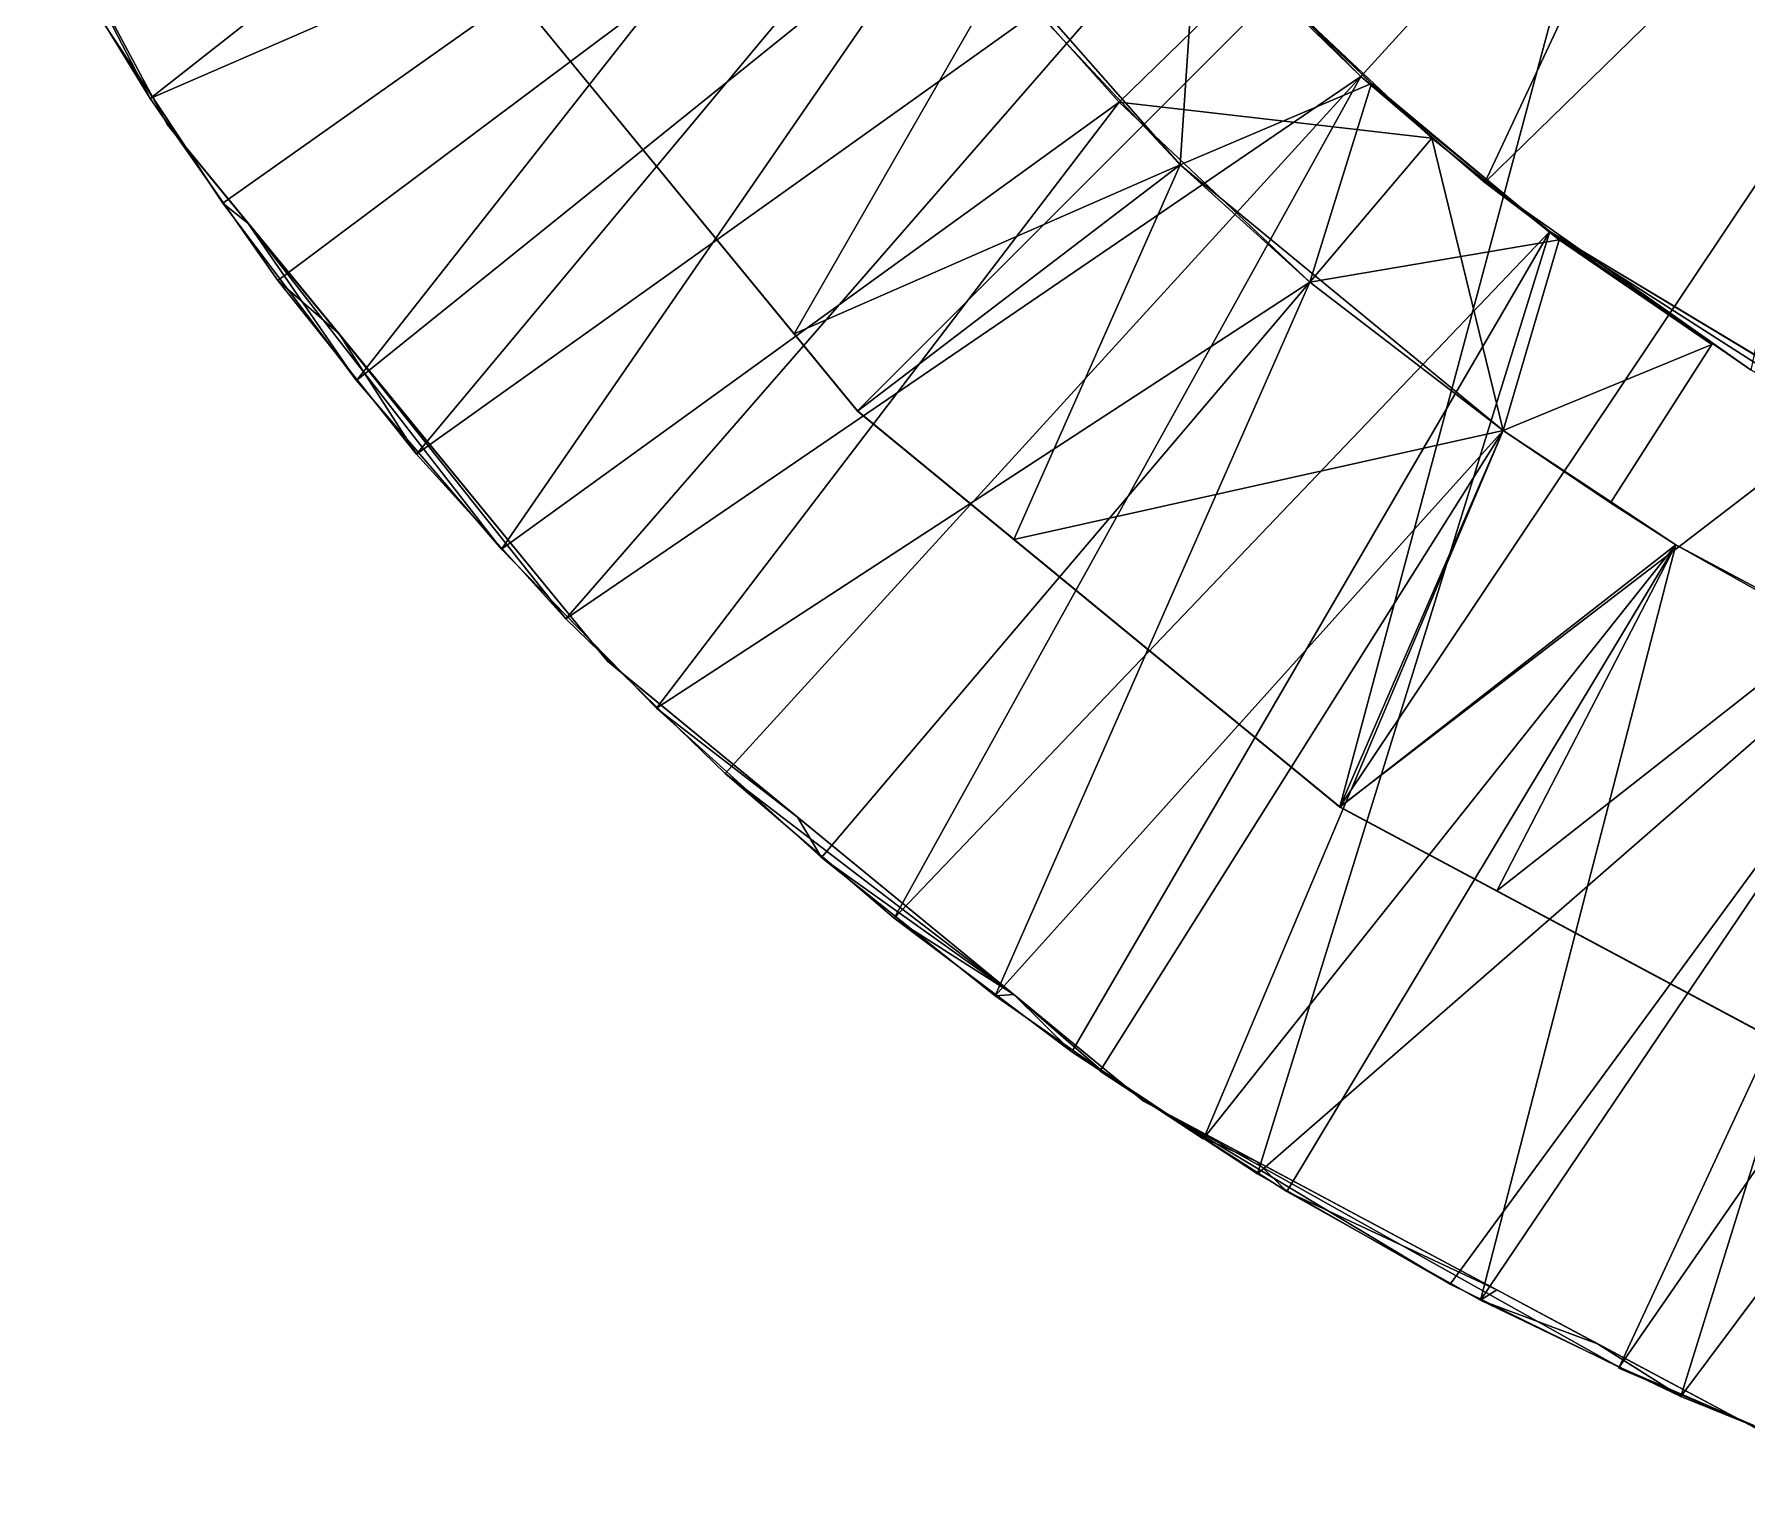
# Model space of a CAD drawing. Header units: metres. Extents: x -45 to 15, y -73 to -13.
# Drawn here: x -41.08 to -26.55, y -71.16 to -58.9 of the extents above; entities that cross this region are included whole.
import ezdxf

# ---------------------------------------------------------------- set-up
doc = ezdxf.new("R2010")
doc.units = ezdxf.units.M

msp = doc.modelspace()

# ---------------------------------------------------------------- linework, layer by layer
for points in [[(-41.075001, -57.835999, 46), (-40.091999, -59.444, 46), (-33.761002, -54.470001, 46)], [(-32.606998, -56.191002, 46), (-33.761002, -54.470001, 46), (-40.091999, -59.444, 46)], [(-34.093025, -62.093025, 28.999001), (-37.450855, -58.001236, 28.999001), (-27.274298, -55.274296, 43)], [(-34.093025, -62.093025, 28.999001), (-27.274298, -55.274296, 43), (-30.001234, -65.450851, 28.999001)], [(-24.643814, -57.432938, 43), (-30.001234, -65.450851, 28.999001), (-27.274298, -55.274296, 43)], [(-30.815001, -58.292999, 50.599998), (-29.823999, -59.256001, 50.599998), (-26.792, -55.931, 50.599998)], [(-28.774, -60.154999, 50.599998), (-26.792, -55.931, 50.599998), (-29.823999, -59.256001, 50.599998)], [(-26.792, -55.931, 50.599998), (-28.774, -60.154999, 50.599998), (-25.517, -56.977001, 50.599998)], [(-40.091999, -59.444, 46), (-39.009998, -60.987, 46), (-32.606998, -56.191002, 46)], [(-39.009998, -60.987, 46), (-37.833, -62.459, 46), (-32.606998, -56.191002, 46)], [(-31.280001, -57.782001, 46), (-32.606998, -56.191002, 46), (-37.833, -62.459, 46)], [(-39.477001, -60.332001, 11), (-40.515999, -58.758999, 11), (-34.251999, -56.636002, 11)], [(-38.341, -61.834999, 11), (-39.477001, -60.332001, 11), (-34.251999, -56.636002, 11)], [(-34.251999, -56.636002, 11), (-33.358002, -57.819, 11), (-38.341, -61.834999, 11)], [(-26.514999, -61.745998, 50.599998), (-25.517, -56.977001, 50.599998), (-28.774, -60.154999, 50.599998)], [(-33.805, -57.227001, 14), (-32.875, -58.381001, 18.1), (-31.357, -60.005001, 14)], [(-31.357, -60.005001, 14), (-31.211, -57.862999, 14), (-33.805, -57.227001, 14)], [(-24.643814, -57.432938, 43), (-21.643061, -59.037453, 43), (-30.001234, -65.450851, 28.999001)], [(-40.091999, -59.444, 43), (-41.075001, -57.835999, 43), (-40.959999, -57.768085, 43)], [(-40.959999, -57.768085, 18.1), (-40.066971, -59.438808, 18.1), (-40.959999, -57.768085, 43)], [(-39.975056, -59.610767, 43), (-40.959999, -57.768085, 43), (-40.066971, -59.438808, 18.1)], [(-40.959999, -57.768085, 43), (-39.975056, -59.610767, 43), (-40.091999, -59.444, 43)], [(-40.515999, -58.758999, 18.1), (-40.066971, -59.438808, 18.1), (-40.959999, -57.768085, 18.1)], [(-37.833, -62.459, 46), (-36.566002, -63.855, 46), (-31.280001, -57.782001, 46)], [(-29.823999, -59.256001, 46), (-31.280001, -57.782001, 46), (-36.566002, -63.855, 46)], [(-31.280001, -57.782001, 46), (-29.823999, -59.256001, 46), (-30.815001, -58.292999, 50.599998)], [(-41.075001, -57.835999, 43), (-40.091999, -59.444, 43), (-40.091999, -59.444, 46)], [(-41.075001, -57.835999, 43), (-40.091999, -59.444, 46), (-41.075001, -57.835999, 46)], [(-37.112, -63.264999, 11), (-38.341, -61.834999, 11), (-33.358002, -57.819, 11)], [(-31.874001, -59.473999, 11), (-37.112, -63.264999, 11), (-33.358002, -57.819, 11)], [(-33.358002, -57.819, 12.2), (-31.874001, -59.473999, 11), (-33.358002, -57.819, 11)], [(-33.358002, -57.819, 12.2), (-30.729, -58.358002, 13.1), (-31.874001, -59.473999, 12.2)], [(-31.874001, -59.473999, 12.2), (-31.874001, -59.473999, 11), (-33.358002, -57.819, 12.2)], [(-31.211, -57.862999, 14), (-31.357, -60.005001, 14), (-29.733999, -59.316002, 14)], [(-30.729, -58.358002, 13.1), (-31.211, -57.862999, 14), (-29.733999, -59.316002, 14)], [(-37.450855, -58.001236, 28.999001), (-34.094002, -62.094002, 28.999001), (-37.452, -58.001999, 28.999001)], [(-37.452, -58.001999, 28.999001), (-34.094002, -62.094002, 28.999001), (-34.630688, -61.439999, 18.1)], [(-37.452, -58.001999, 18.1), (-37.452, -58.001999, 28.999001), (-34.630688, -61.439999, 18.1)], [(-37.452, -58.001999, 18.1), (-34.630688, -61.439999, 18.1), (-32.875, -58.381001, 18.1)], [(-37.450855, -58.001236, 28.999001), (-34.093025, -62.093025, 28.999001), (-34.094002, -62.094002, 28.999001)], [(-31.357, -60.005001, 18.1), (-32.875, -58.381001, 18.1), (-34.630688, -61.439999, 18.1)], [(-31.357, -60.005001, 14), (-32.875, -58.381001, 18.1), (-31.357, -60.005001, 18.1)], [(-30.729, -58.358002, 13.1), (-29.222, -59.779999, 13.1), (-31.874001, -59.473999, 12.2)], [(-29.823999, -59.256001, 46), (-29.823999, -59.256001, 50.599998), (-30.815001, -58.292999, 50.599998)], [(-29.733999, -59.316002, 14), (-29.222, -59.779999, 13.1), (-30.729, -58.358002, 13.1)], [(-40.515999, -58.758999, 11), (-39.477001, -60.332001, 11), (-40.066971, -59.438808, 18)], [(-40.515999, -58.758999, 11), (-40.066971, -59.438808, 18), (-40.515999, -58.758999, 18.1)], [(-40.515999, -58.758999, 18.1), (-40.066971, -59.438808, 18), (-40.066971, -59.438808, 18.1)], [(-25.333473, -67.946724, 28.999001), (-30.001234, -65.450851, 28.999001), (-21.643061, -59.037453, 43)], [(-36.566002, -63.855, 46), (-35.214001, -65.167999, 46), (-29.823999, -59.256001, 46)], [(-35.214001, -65.167999, 46), (-33.782001, -66.392998, 46), (-29.823999, -59.256001, 46)], [(-28.221001, -60.57, 46), (-29.823999, -59.256001, 46), (-33.782001, -66.392998, 46)], [(-29.823999, -59.256001, 50.599998), (-29.823999, -59.256001, 46), (-28.221001, -60.57, 46)], [(-28.221001, -60.57, 46), (-28.774, -60.154999, 50.599998), (-29.823999, -59.256001, 50.599998)], [(-30.257, -61, 14), (-29.733999, -59.316002, 14), (-31.357, -60.005001, 14)], [(-29.733999, -59.316002, 14), (-30.257, -61, 14), (-28.141001, -60.640999, 14)], [(-29.733999, -59.316002, 14), (-28.141001, -60.640999, 14), (-28.141001, -60.640999, 13.1)], [(-28.141001, -60.640999, 13.1), (-29.222, -59.779999, 13.1), (-29.733999, -59.316002, 14)], [(-39.009998, -60.987, 46), (-40.091999, -59.444, 46), (-39.880527, -59.745575, 43.000999)], [(-39.975056, -59.610767, 43.000999), (-39.880527, -59.745575, 43.000999), (-40.091999, -59.444, 46)], [(-40.091999, -59.444, 43), (-39.975056, -59.610767, 43), (-39.975056, -59.610767, 43.000999)], [(-40.091999, -59.444, 43), (-39.975056, -59.610767, 43.000999), (-40.091999, -59.444, 46)], [(-39.945, -59.667, 43.000999), (-39.975056, -59.610767, 43), (-40.066971, -59.438808, 18.1)], [(-39.945, -59.667, 43.000999), (-40.066971, -59.438808, 18.1), (-39.945, -59.667, 18)], [(-39.945, -59.667, 18), (-40.066971, -59.438808, 18), (-39.797562, -59.846687, 18)], [(-39.945, -59.667, 18), (-40.066971, -59.438808, 18.1), (-40.066971, -59.438808, 18)], [(-39.797562, -59.846687, 18), (-40.066971, -59.438808, 18), (-39.477001, -60.332001, 11)], [(-37.112, -63.264999, 11), (-31.874001, -59.473999, 11), (-35.797001, -64.613998, 11)], [(-30.257, -61, 11), (-35.797001, -64.613998, 11), (-31.874001, -59.473999, 11)], [(-31.874001, -59.473999, 12.2), (-30.257, -61, 11), (-31.874001, -59.473999, 11)], [(-30.257, -61, 12.2), (-30.257, -61, 11), (-31.874001, -59.473999, 12.2)], [(-29.222, -59.779999, 13.1), (-30.257, -61, 12.2), (-31.874001, -59.473999, 12.2)], [(-39.975056, -59.610767, 43.000999), (-39.945, -59.667, 43.000999), (-39.880527, -59.745575, 43.000999)], [(-39.975056, -59.610767, 43.000999), (-39.975056, -59.610767, 43), (-39.945, -59.667, 43.000999)], [(-39.945, -59.667, 18), (-39.797562, -59.846687, 18.1), (-39.945, -59.667, 43.000999)], [(-39.797562, -59.846687, 18), (-39.797562, -59.846687, 18.1), (-39.945, -59.667, 18)], [(-39.945, -59.667, 43.000999), (-39.797562, -59.846687, 18.1), (-39.880527, -59.745575, 43)], [(-39.945, -59.667, 43.000999), (-39.880527, -59.745575, 43), (-39.880527, -59.745575, 43.000999)], [(-39.260159, -60.501621, 18.1), (-39.880527, -59.745575, 43), (-39.797562, -59.846687, 18.1)], [(-39.880527, -59.745575, 43), (-39.260159, -60.501621, 18.1), (-38.490181, -61.439999, 43)], [(-39.880527, -59.745575, 43), (-38.490181, -61.439999, 43), (-39.009998, -60.987, 43)], [(-39.880527, -59.745575, 43.000999), (-39.880527, -59.745575, 43), (-39.009998, -60.987, 43)], [(-39.880527, -59.745575, 43.000999), (-39.009998, -60.987, 43), (-39.009998, -60.987, 46)], [(-29.222, -59.779999, 13.1), (-28.617001, -62.258999, 12.2), (-30.257, -61, 12.2)], [(-29.222, -59.779999, 13.1), (-28.141001, -60.640999, 13.1), (-28.617001, -62.258999, 12.2)], [(-39.477001, -60.332001, 18.1), (-39.797562, -59.846687, 18), (-39.477001, -60.332001, 11)], [(-39.797562, -59.846687, 18.1), (-39.797562, -59.846687, 18), (-39.477001, -60.332001, 18.1)], [(-39.797562, -59.846687, 18.1), (-39.477001, -60.332001, 18.1), (-39.260159, -60.501621, 18.1)], [(-34.630688, -61.439999, 18.1), (-34.094002, -62.094002, 18.1), (-31.357, -60.005001, 18.1)], [(-32.768002, -63.182148, 18.1), (-31.357, -60.005001, 18.1), (-34.094002, -62.094002, 18.1)], [(-31.357, -60.005001, 18.1), (-32.768002, -63.182148, 18.1), (-28.617001, -62.258999, 18.1)], [(-30.257, -61, 14), (-31.357, -60.005001, 14), (-31.357, -60.005001, 18.1)], [(-28.617001, -62.258999, 14), (-30.257, -61, 14), (-31.357, -60.005001, 18.1)], [(-28.617001, -62.258999, 18.1), (-28.617001, -62.258999, 14), (-31.357, -60.005001, 18.1)], [(-28.221001, -60.57, 46), (-26.514999, -61.745998, 50.599998), (-28.774, -60.154999, 50.599998)], [(-38.341, -61.834999, 11), (-39.477001, -60.332001, 18.1), (-39.477001, -60.332001, 11)], [(-39.477001, -60.332001, 18.1), (-38.341, -61.834999, 11), (-38.341, -61.834999, 18.1)], [(-39.477001, -60.332001, 18.1), (-38.341, -61.834999, 18.1), (-39.260159, -60.501621, 18.1)], [(-36.358055, -64.038437, 18.1), (-38.490181, -61.439999, 43), (-39.260159, -60.501621, 18.1)], [(-37.112, -63.264999, 18.1), (-36.358055, -64.038437, 18.1), (-39.260159, -60.501621, 18.1)], [(-37.112, -63.264999, 18.1), (-39.260159, -60.501621, 18.1), (-38.341, -61.834999, 18.1)], [(-32.276001, -67.526001, 46), (-28.221001, -60.57, 46), (-33.782001, -66.392998, 46)], [(-32.276001, -67.526001, 46), (-30.702, -68.563004, 46), (-28.221001, -60.57, 46)], [(-30.702, -68.563004, 46), (-24.267, -62.952999, 46), (-28.221001, -60.57, 46)], [(-28.617001, -62.258999, 14), (-28.141001, -60.640999, 14), (-30.257, -61, 14)], [(-28.141001, -60.640999, 14), (-28.617001, -62.258999, 14), (-26.847, -61.529999, 14)], [(-26.847, -61.529999, 13.1), (-28.617001, -62.258999, 12.2), (-28.141001, -60.640999, 13.1)], [(-24.264, -62.948002, 46), (-28.221001, -60.57, 46), (-24.267, -62.952999, 46)], [(-25.315001, -62.431999, 50.599998), (-26.514999, -61.745998, 50.599998), (-28.221001, -60.57, 46)], [(-28.221001, -60.57, 46), (-24.264, -62.948002, 46), (-25.315001, -62.431999, 50.599998)], [(-26.847, -61.529999, 14), (-26.847, -61.529999, 13.1), (-28.141001, -60.640999, 14)], [(-26.847, -61.529999, 13.1), (-28.141001, -60.640999, 13.1), (-28.141001, -60.640999, 14)], [(-37.833, -62.459, 43), (-39.009998, -60.987, 46), (-39.009998, -60.987, 43)], [(-38.490181, -61.439999, 43), (-37.833, -62.459, 43), (-39.009998, -60.987, 43)], [(-39.009998, -60.987, 46), (-37.833, -62.459, 43), (-37.833, -62.459, 46)], [(-35.797001, -64.613998, 11), (-30.257, -61, 11), (-34.398998, -65.878998, 11)], [(-34.398998, -65.878998, 11), (-30.257, -61, 11), (-32.924999, -67.053001, 11)], [(-28.617001, -62.258999, 11), (-32.924999, -67.053001, 11), (-30.257, -61, 11)], [(-28.617001, -62.258999, 11), (-30.257, -61, 11), (-28.617001, -62.258999, 12.2)], [(-28.617001, -62.258999, 12.2), (-30.257, -61, 11), (-30.257, -61, 12.2)], [(-38.490181, -61.439999, 43), (-36.358055, -64.038437, 18.1), (-36.283295, -64.129555, 43)], [(-38.490181, -61.439999, 43), (-36.283295, -64.129555, 43), (-36.566002, -63.855, 43)], [(-38.490181, -61.439999, 43), (-36.566002, -63.855, 43), (-37.833, -62.459, 43)], [(-34.094002, -62.094002, 18.1), (-34.630688, -61.439999, 18.1), (-34.094002, -62.094002, 28.999001)], [(-27.705999, -62.872002, 14), (-26.847, -61.529999, 14), (-28.617001, -62.258999, 14)], [(-27.705999, -62.872002, 12.203), (-28.617001, -62.258999, 12.2), (-26.847, -61.529999, 13.1)], [(-26.847, -61.529999, 13.1), (-26.847, -61.529999, 14), (-27.705999, -62.872002, 14)], [(-27.705999, -62.872002, 12.203), (-26.847, -61.529999, 13.1), (-27.705999, -62.872002, 14)], [(-37.112, -63.264999, 18.1), (-38.341, -61.834999, 18.1), (-37.112, -63.264999, 11)], [(-38.341, -61.834999, 11), (-37.112, -63.264999, 11), (-38.341, -61.834999, 18.1)], [(-34.093025, -62.093025, 28.999001), (-30.001234, -65.450851, 28.999001), (-34.094002, -62.094002, 28.999001)], [(-30.002001, -65.452003, 28.999001), (-34.094002, -62.094002, 28.999001), (-30.001234, -65.450851, 28.999001)], [(-34.094002, -62.094002, 28.999001), (-30.002001, -65.452003, 28.999001), (-32.768002, -63.182148, 18.1)], [(-34.094002, -62.094002, 18.1), (-34.094002, -62.094002, 28.999001), (-32.768002, -63.182148, 18.1)], [(-32.028, -67.679001, 11), (-32.924999, -67.053001, 11), (-28.617001, -62.258999, 11)], [(-30.002001, -65.452003, 18.1), (-28.617001, -62.258999, 18.1), (-32.768002, -63.182148, 18.1)], [(-31.156, -68.259003, 11), (-32.028, -67.679001, 11), (-28.617001, -62.258999, 11)], [(-27.153, -63.229, 10.999), (-31.156, -68.259003, 11), (-28.617001, -62.258999, 11)], [(-28.617001, -62.258999, 18.1), (-30.002001, -65.452003, 18.1), (-27.153, -63.229, 18.1)], [(-28.617001, -62.258999, 11), (-28.617001, -62.258999, 12.2), (-27.705999, -62.872002, 12.203)], [(-27.153, -63.229, 10.999), (-28.617001, -62.258999, 11), (-27.705999, -62.872002, 12.203)], [(-27.705999, -62.872002, 14), (-28.617001, -62.258999, 14), (-28.617001, -62.258999, 18.1)], [(-28.617001, -62.258999, 18.1), (-27.153, -63.229, 18.1), (-27.705999, -62.872002, 14)], [(-37.833, -62.459, 43), (-36.566002, -63.855, 43), (-36.566002, -63.855, 46)], [(-37.833, -62.459, 43), (-36.566002, -63.855, 46), (-37.833, -62.459, 46)], [(-27.705999, -62.872002, 14), (-27.153, -63.229, 10.999), (-27.705999, -62.872002, 12.203)], [(-27.705999, -62.872002, 14), (-27.153, -63.229, 18.1), (-27.153, -63.229, 10.999)], [(-29.066, -69.498001, 46), (-24.267, -62.952999, 46), (-30.702, -68.563004, 46)], [(-27.632999, -70.202003, 46), (-24.267, -62.952999, 46), (-29.066, -69.498001, 46)], [(-24.267, -62.952999, 46), (-27.632999, -70.202003, 46), (-22.995001, -63.495998, 46)], [(-37.112, -63.264999, 11), (-35.797001, -64.613998, 11), (-36.358055, -64.038437, 18)], [(-36.358055, -64.038437, 18.1), (-37.112, -63.264999, 18.1), (-36.358055, -64.038437, 18)], [(-37.112, -63.264999, 11), (-36.358055, -64.038437, 18), (-37.112, -63.264999, 18.1)], [(-30.002001, -65.452003, 18.1), (-32.768002, -63.182148, 18.1), (-30.002001, -65.452003, 28.999001)], [(-30.452999, -68.712997, 11), (-31.156, -68.259003, 11), (-27.153, -63.229, 10.999)], [(-30.452999, -68.712997, 11), (-27.153, -63.229, 10.999), (-28.808001, -69.633003, 11)], [(-30.002001, -65.452003, 18.1), (-28.672001, -66.163155, 18.1), (-27.153, -63.229, 18.1)], [(-27.153, -63.229, 10.999), (-25.191, -64.274002, 11), (-28.808001, -69.633003, 11)], [(-25.858999, -63.953999, 18.1), (-27.153, -63.229, 18.1), (-28.672001, -66.163155, 18.1)], [(-27.153, -63.229, 18.1), (-25.191, -64.274002, 11), (-27.153, -63.229, 10.999)], [(-25.191, -64.274002, 11), (-27.153, -63.229, 18.1), (-25.858999, -63.953999, 18.1)], [(-25.903, -70.948997, 46), (-22.995001, -63.495998, 46), (-27.632999, -70.202003, 46)], [(-36.566002, -63.855, 46), (-36.283295, -64.129555, 43.000999), (-36.100105, -64.307457, 43.000999)], [(-36.566002, -63.855, 46), (-36.100105, -64.307457, 43.000999), (-35.214001, -65.167999, 46)], [(-36.566002, -63.855, 46), (-36.566002, -63.855, 43), (-36.283295, -64.129555, 43.000999)], [(-36.283295, -64.129555, 43), (-36.283295, -64.129555, 43.000999), (-36.566002, -63.855, 43)], [(-36.078686, -64.325027, 18), (-36.214001, -64.213997, 18), (-36.358055, -64.038437, 18)], [(-36.214001, -64.213997, 18), (-36.358055, -64.038437, 18.1), (-36.358055, -64.038437, 18)], [(-36.078686, -64.325027, 18), (-36.358055, -64.038437, 18), (-35.797001, -64.613998, 11)], [(-36.214001, -64.213997, 18), (-36.214001, -64.213997, 43.000999), (-36.358055, -64.038437, 18.1)], [(-36.283295, -64.129555, 43), (-36.358055, -64.038437, 18.1), (-36.214001, -64.213997, 43.000999)], [(-28.672001, -66.163155, 18.1), (-25.334, -67.947998, 18.1), (-25.858999, -63.953999, 18.1)], [(-36.283295, -64.129555, 43.000999), (-36.214001, -64.213997, 43.000999), (-36.100105, -64.307457, 43.000999)], [(-36.283295, -64.129555, 43.000999), (-36.283295, -64.129555, 43), (-36.214001, -64.213997, 43.000999)], [(-36.078686, -64.325027, 18), (-36.078686, -64.325027, 18.1), (-36.214001, -64.213997, 18)], [(-36.214001, -64.213997, 18), (-36.078686, -64.325027, 18.1), (-36.214001, -64.213997, 43.000999)], [(-36.214001, -64.213997, 43.000999), (-36.100105, -64.307457, 43), (-36.100105, -64.307457, 43.000999)], [(-36.100105, -64.307457, 43), (-36.214001, -64.213997, 43.000999), (-36.078686, -64.325027, 18.1)], [(-35.214001, -65.167999, 43), (-35.214001, -65.167999, 46), (-36.100105, -64.307457, 43.000999)], [(-35.214001, -65.167999, 43), (-36.100105, -64.307457, 43.000999), (-36.100105, -64.307457, 43)], [(-36.078686, -64.325027, 18.1), (-34.602867, -65.536003, 18.1), (-36.100105, -64.307457, 43)], [(-32.768002, -67.041588, 43), (-36.100105, -64.307457, 43), (-34.602867, -65.536003, 18.1)], [(-36.100105, -64.307457, 43), (-32.768002, -67.041588, 43), (-35.214001, -65.167999, 43)], [(-35.797001, -64.613998, 11), (-35.797001, -64.613998, 18.1), (-36.078686, -64.325027, 18)], [(-36.078686, -64.325027, 18.1), (-36.078686, -64.325027, 18), (-35.797001, -64.613998, 18.1)], [(-36.078686, -64.325027, 18.1), (-35.797001, -64.613998, 18.1), (-34.602867, -65.536003, 18.1)], [(-28.808001, -69.633003, 11), (-25.191, -64.274002, 11), (-27.108999, -70.448997, 11)], [(-25.191, -64.274002, 11), (-23.148001, -65.151001, 11), (-27.108999, -70.448997, 11)], [(-35.797001, -64.613998, 18.1), (-35.797001, -64.613998, 11), (-34.398998, -65.878998, 11)], [(-34.398998, -65.878998, 11), (-34.398998, -65.878998, 18.1), (-35.797001, -64.613998, 18.1)], [(-34.602867, -65.536003, 18.1), (-35.797001, -64.613998, 18.1), (-34.398998, -65.878998, 18.1)], [(-33.782001, -66.392998, 43), (-35.214001, -65.167999, 43), (-32.768002, -67.041588, 43)], [(-35.214001, -65.167999, 46), (-35.214001, -65.167999, 43), (-33.782001, -66.392998, 43)], [(-35.214001, -65.167999, 46), (-33.782001, -66.392998, 43), (-33.782001, -66.392998, 46)], [(-25.362, -71.155998, 11), (-27.108999, -70.448997, 11), (-23.148001, -65.151001, 11)], [(-30.001234, -65.450851, 28.999001), (-25.333473, -67.946724, 28.999001), (-30.002001, -65.452003, 28.999001)], [(-28.672001, -66.163155, 18.1), (-30.002001, -65.452003, 18.1), (-30.002001, -65.452003, 28.999001)], [(-25.334, -67.947998, 28.999001), (-30.002001, -65.452003, 28.999001), (-25.333473, -67.946724, 28.999001)], [(-30.002001, -65.452003, 28.999001), (-25.334, -67.947998, 28.999001), (-28.672001, -66.163155, 18.1)], [(-34.602867, -65.536003, 18.1), (-32.768002, -67.041588, 18.1), (-32.768002, -67.041588, 43)], [(-34.602867, -65.536003, 18.1), (-34.398998, -65.878998, 18.1), (-32.768002, -67.041588, 18.1)], [(-34.398998, -65.878998, 11), (-32.924999, -67.053001, 11), (-32.924999, -67.053001, 18.1)], [(-34.398998, -65.878998, 11), (-32.924999, -67.053001, 18.1), (-34.398998, -65.878998, 18.1)], [(-32.924999, -67.053001, 18.1), (-32.768002, -67.041588, 18.1), (-34.398998, -65.878998, 18.1)], [(-25.334, -67.947998, 18.1), (-28.672001, -66.163155, 18.1), (-25.334, -67.947998, 28.999001)], [(-33.782001, -66.392998, 46), (-33.782001, -66.392998, 43), (-32.276001, -67.526001, 46)], [(-32.276001, -67.526001, 43), (-33.782001, -66.392998, 43), (-32.768002, -67.041588, 43)], [(-32.276001, -67.526001, 43), (-32.276001, -67.526001, 46), (-33.782001, -66.392998, 43)], [(-32.028, -67.679001, 18.1), (-32.768002, -67.041588, 18.1), (-32.924999, -67.053001, 18.1)], [(-32.924999, -67.053001, 11), (-32.028, -67.679001, 11), (-32.924999, -67.053001, 18.1)], [(-32.028, -67.679001, 18.1), (-32.924999, -67.053001, 18.1), (-32.028, -67.679001, 11)], [(-32.768002, -67.041588, 18.1), (-32.01498, -67.65947, 18.1), (-32.768002, -67.041588, 43)], [(-31.776899, -67.85482, 43), (-32.768002, -67.041588, 43), (-32.01498, -67.65947, 18.1)], [(-32.768002, -67.041588, 43), (-31.776899, -67.85482, 43), (-32.276001, -67.526001, 43)], [(-32.768002, -67.041588, 18.1), (-32.028, -67.679001, 18.1), (-32.01498, -67.65947, 18.1)], [(-31.776899, -67.85482, 43.000999), (-31.524042, -68.021416, 43.000999), (-32.276001, -67.526001, 46)], [(-30.702, -68.563004, 46), (-32.276001, -67.526001, 46), (-31.524042, -68.021416, 43.000999)], [(-32.276001, -67.526001, 46), (-32.276001, -67.526001, 43), (-31.776899, -67.85482, 43.000999)], [(-31.776899, -67.85482, 43), (-31.776899, -67.85482, 43.000999), (-32.276001, -67.526001, 43)], [(-32.035999, -67.691002, 11), (-32.035999, -67.691002, 18.1), (-32.028, -67.679001, 18.1)], [(-32.035999, -67.691002, 11), (-32.028, -67.679001, 11), (-31.160999, -68.264999, 11)], [(-32.028, -67.679001, 18.1), (-32.028, -67.679001, 11), (-32.035999, -67.691002, 11)], [(-32.035999, -67.691002, 18.1), (-31.758598, -67.869843, 18.1), (-32.028, -67.679001, 18.1)], [(-32.01498, -67.65947, 18.1), (-32.028, -67.679001, 18.1), (-31.758598, -67.869843, 18.1)], [(-31.156, -68.259003, 11), (-31.160999, -68.264999, 11), (-32.028, -67.679001, 11)], [(-32.01498, -67.65947, 18.1), (-31.758598, -67.869843, 18.1), (-31.776899, -67.85482, 43)], [(-31.739542, -67.885475, 18), (-32.035999, -67.691002, 11), (-31.568748, -67.99752, 18)], [(-32.035999, -67.691002, 18.1), (-32.035999, -67.691002, 11), (-31.739542, -67.885475, 18)], [(-31.160999, -68.264999, 11), (-31.568748, -67.99752, 18), (-32.035999, -67.691002, 11)], [(-31.739542, -67.885475, 18), (-31.739542, -67.885475, 18.1), (-32.035999, -67.691002, 18.1)], [(-31.758598, -67.869843, 18.1), (-32.035999, -67.691002, 18.1), (-31.739542, -67.885475, 18.1)], [(-31.758598, -67.869843, 18.1), (-31.739542, -67.885475, 18.1), (-31.776899, -67.85482, 43)], [(-31.667, -67.945, 43.000999), (-31.776899, -67.85482, 43), (-31.739542, -67.885475, 18.1)], [(-31.776899, -67.85482, 43.000999), (-31.667, -67.945, 43.000999), (-31.524042, -68.021416, 43.000999)], [(-31.667, -67.945, 43.000999), (-31.776899, -67.85482, 43.000999), (-31.776899, -67.85482, 43)], [(-31.667, -67.945, 43.000999), (-31.739542, -67.885475, 18.1), (-31.667, -67.945, 18)], [(-31.667, -67.945, 18), (-31.739542, -67.885475, 18), (-31.568748, -67.99752, 18)], [(-31.667, -67.945, 18), (-31.739542, -67.885475, 18.1), (-31.739542, -67.885475, 18)], [(-31.667, -67.945, 18), (-31.568748, -67.99752, 18.1), (-31.667, -67.945, 43.000999)], [(-31.568748, -67.99752, 18), (-31.568748, -67.99752, 18.1), (-31.667, -67.945, 18)], [(-31.667, -67.945, 43.000999), (-31.568748, -67.99752, 18.1), (-31.524042, -68.021416, 43)], [(-31.667, -67.945, 43.000999), (-31.524042, -68.021416, 43), (-31.524042, -68.021416, 43.000999)], [(-31.523178, -68.021873, 18.1), (-31.524042, -68.021416, 43), (-31.568748, -67.99752, 18.1)], [(-31.160999, -68.264999, 18.1), (-31.568748, -67.99752, 18.1), (-31.568748, -67.99752, 18)], [(-31.160999, -68.264999, 18.1), (-31.568748, -67.99752, 18), (-31.160999, -68.264999, 11)], [(-31.568748, -67.99752, 18.1), (-31.160999, -68.264999, 18.1), (-31.523178, -68.021873, 18.1)], [(-30.712915, -68.454971, 18.1), (-31.524042, -68.021416, 43), (-31.523178, -68.021873, 18.1)], [(-30.702, -68.563004, 43), (-31.524042, -68.021416, 43), (-29.066, -69.498001, 43)], [(-30.712915, -68.454971, 18.1), (-28.672001, -69.545876, 18.1), (-31.524042, -68.021416, 43)], [(-26.618744, -70.643372, 43), (-31.524042, -68.021416, 43), (-28.672001, -69.545876, 18.1)], [(-26.618744, -70.643372, 43), (-27.632999, -70.202003, 43), (-31.524042, -68.021416, 43)], [(-27.632999, -70.202003, 43), (-29.066, -69.498001, 43), (-31.524042, -68.021416, 43)], [(-30.702, -68.563004, 46), (-31.524042, -68.021416, 43.000999), (-30.702, -68.563004, 43)], [(-30.702, -68.563004, 43), (-31.524042, -68.021416, 43.000999), (-31.524042, -68.021416, 43)], [(-31.156, -68.259003, 18.1), (-31.523178, -68.021873, 18.1), (-31.160999, -68.264999, 18.1)], [(-31.523178, -68.021873, 18.1), (-31.156, -68.259003, 18.1), (-30.712915, -68.454971, 18.1)], [(-31.156, -68.259003, 18.1), (-31.160999, -68.264999, 18.1), (-31.160999, -68.264999, 11)], [(-31.156, -68.259003, 18.1), (-31.160999, -68.264999, 11), (-31.156, -68.259003, 11)], [(-31.156, -68.259003, 11), (-30.452999, -68.712997, 11), (-30.452999, -68.712997, 18.1)], [(-31.156, -68.259003, 11), (-30.452999, -68.712997, 18.1), (-31.156, -68.259003, 18.1)], [(-31.156, -68.259003, 18.1), (-30.452999, -68.712997, 18.1), (-30.712915, -68.454971, 18.1)], [(-28.672001, -69.545876, 18.1), (-30.712915, -68.454971, 18.1), (-30.452999, -68.712997, 18.1)], [(-30.702, -68.563004, 46), (-30.702, -68.563004, 43), (-29.066, -69.498001, 43)], [(-30.702, -68.563004, 46), (-29.066, -69.498001, 43), (-29.066, -69.498001, 46)], [(-30.452999, -68.712997, 11), (-28.808001, -69.633003, 11), (-28.808001, -69.633003, 18.1)], [(-30.452999, -68.712997, 11), (-28.808001, -69.633003, 18.1), (-30.452999, -68.712997, 18.1)], [(-28.808001, -69.633003, 18.1), (-28.672001, -69.545876, 18.1), (-30.452999, -68.712997, 18.1)], [(-27.632999, -70.202003, 46), (-29.066, -69.498001, 43), (-27.632999, -70.202003, 43)], [(-27.632999, -70.202003, 46), (-29.066, -69.498001, 46), (-29.066, -69.498001, 43)], [(-28.672001, -69.545876, 18.1), (-28.808001, -69.633003, 18.1), (-27.816788, -70.002998, 18.1)], [(-28.672001, -69.545876, 18.1), (-27.816788, -70.002998, 18.1), (-26.618744, -70.643372, 43)], [(-27.108999, -70.448997, 11), (-27.108999, -70.448997, 18.1), (-28.808001, -69.633003, 11)], [(-28.808001, -69.633003, 18.1), (-28.808001, -69.633003, 11), (-27.108999, -70.448997, 18.1)], [(-27.108999, -70.448997, 18.1), (-27.816788, -70.002998, 18.1), (-28.808001, -69.633003, 18.1)], [(-27.816788, -70.002998, 18.1), (-26.587702, -70.659966, 18.1), (-26.618744, -70.643372, 43)], [(-26.587702, -70.659966, 18.1), (-27.816788, -70.002998, 18.1), (-27.108999, -70.448997, 18.1)], [(-27.636, -70.209, 46), (-25.903, -70.948997, 46), (-27.632999, -70.202003, 46)], [(-27.632999, -70.202003, 46), (-27.632999, -70.202003, 43), (-27.636, -70.209, 43)], [(-27.632999, -70.202003, 46), (-27.636, -70.209, 43), (-27.636, -70.209, 46)], [(-27.636, -70.209, 43), (-27.632999, -70.202003, 43), (-26.618744, -70.643372, 43)], [(-25.903, -70.948997, 46), (-27.636, -70.209, 46), (-26.618744, -70.643372, 43.000999)], [(-27.636, -70.209, 43), (-26.618744, -70.643372, 43.000999), (-27.636, -70.209, 46)], [(-27.636, -70.209, 43), (-26.618744, -70.643372, 43), (-26.618744, -70.643372, 43.000999)], [(-27.108999, -70.448997, 11), (-25.362, -71.155998, 11), (-26.344374, -70.758438, 18)], [(-27.108999, -70.448997, 11), (-26.344374, -70.758438, 18), (-26.587702, -70.659966, 18)], [(-27.108999, -70.448997, 11), (-26.587702, -70.659966, 18), (-27.108999, -70.448997, 18.1)], [(-26.587702, -70.659966, 18), (-26.587702, -70.659966, 18.1), (-27.108999, -70.448997, 18.1)], [(-26.618744, -70.643372, 43.000999), (-26.481001, -70.717003, 43.000999), (-26.361282, -70.753311, 43.000999)], [(-26.481001, -70.717003, 43.000999), (-26.618744, -70.643372, 43.000999), (-26.618744, -70.643372, 43)], [(-26.618744, -70.643372, 43), (-26.587702, -70.659966, 18.1), (-26.481001, -70.717003, 43.000999)], [(-26.361282, -70.753311, 43.000999), (-25.903, -70.948997, 46), (-26.618744, -70.643372, 43.000999)], [(-26.481001, -70.717003, 18), (-26.481001, -70.717003, 43.000999), (-26.587702, -70.659966, 18.1)], [(-26.344374, -70.758438, 18), (-26.481001, -70.717003, 18), (-26.587702, -70.659966, 18)], [(-26.481001, -70.717003, 18), (-26.587702, -70.659966, 18.1), (-26.587702, -70.659966, 18)]]:
    msp.add_3dface(points)

doc.saveas('drawing.dxf')
